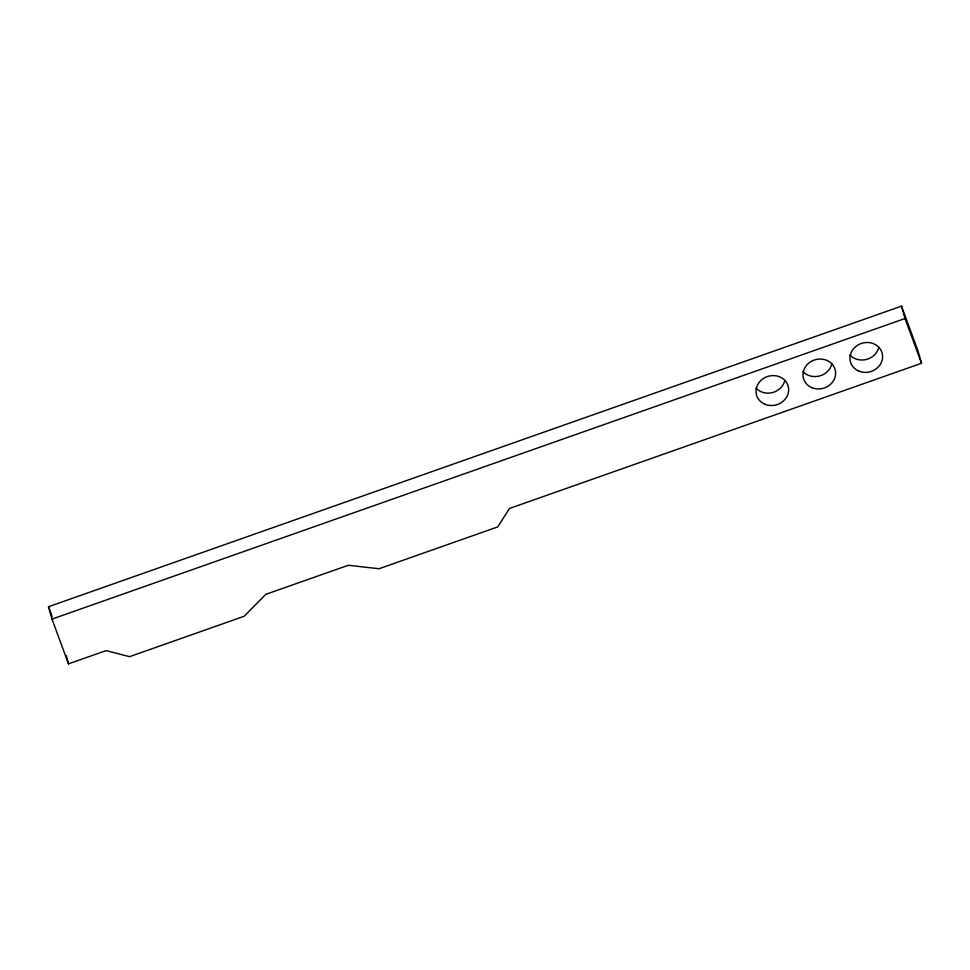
<?xml version="1.0" encoding="UTF-8"?>
<svg xmlns="http://www.w3.org/2000/svg" width="970" height="970" viewBox="0 0 970 970"><rect width="100%" height="100%" fill="white"/><g stroke="black" fill="none" stroke-linecap="round" stroke-linejoin="round"><path stroke-width="1.45" d="M48.5 606.723L901.506 306.144L917.996 350.897L921.5 363.277L509.456 508.474L497.792 526.892L379.052 568.735L348.303 565.267L265.78 594.343L244.137 616.277L129.531 656.666L106.069 650.615L68.494 663.856L52.004 619.102L48.5 606.723L52.125 616.568M52.004 619.102L905.01 318.524L901.506 306.144M905.01 318.524L921.5 363.277M66.166 655.611L68.494 663.856M878.771 347.308A16.441 14.841 -15.8 0 1 866.537 359.421A16.441 14.841 -15.8 0 1 849.962 354.959M831.799 363.859A16.441 14.841 -15.8 0 1 819.565 375.972A16.441 14.841 -15.8 0 1 802.99 371.522M784.827 380.41A16.441 14.841 -15.8 0 1 772.593 392.535A16.441 14.841 -15.8 0 1 756.018 388.073M765.015 404.272A16.441 14.841 -15.8 0 0 788.646 388.885A16.441 14.841 -15.8 0 0 763.366 378.518A16.441 14.841 -15.8 0 0 765.015 404.272M858.947 371.171A16.441 14.841 -15.8 0 0 882.579 355.784A16.441 14.841 -15.8 0 0 857.31 345.405A16.441 14.841 -15.8 0 0 858.947 371.171M811.975 387.721A16.441 14.841 -15.8 0 0 835.606 372.334A16.441 14.841 -15.8 0 0 810.338 361.955A16.441 14.841 -15.8 0 0 811.975 387.721"/></g></svg>
